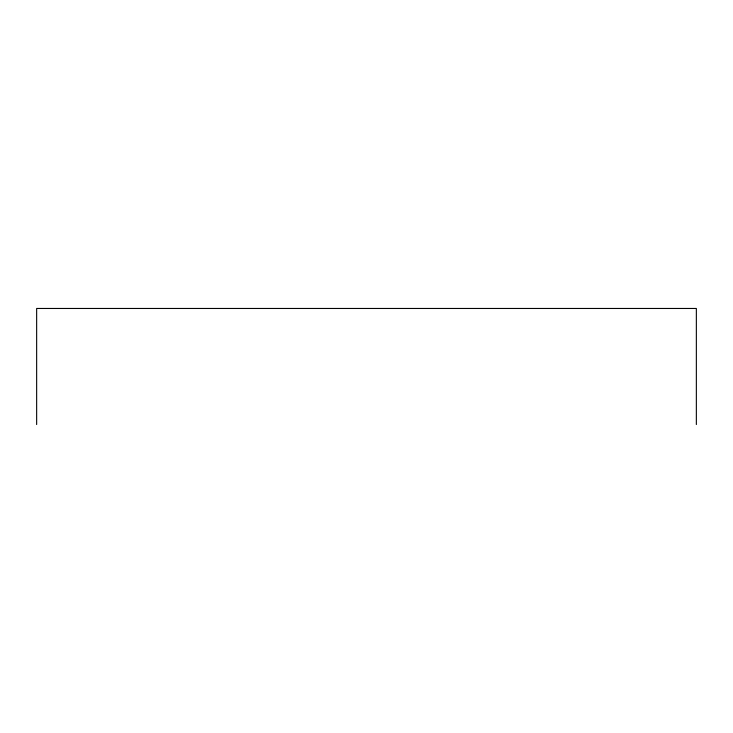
<?xml version="1.0" encoding="UTF-8"?>
<svg xmlns="http://www.w3.org/2000/svg" width="733" height="733" viewBox="0 0 733 733"><rect width="100%" height="100%" fill="white"/><g stroke="black" fill="none" stroke-linecap="round" stroke-linejoin="round"><path stroke-width="1.1" d="M696.35 424.535L696.35 308.465L36.65 308.465L36.65 424.535"/></g></svg>
